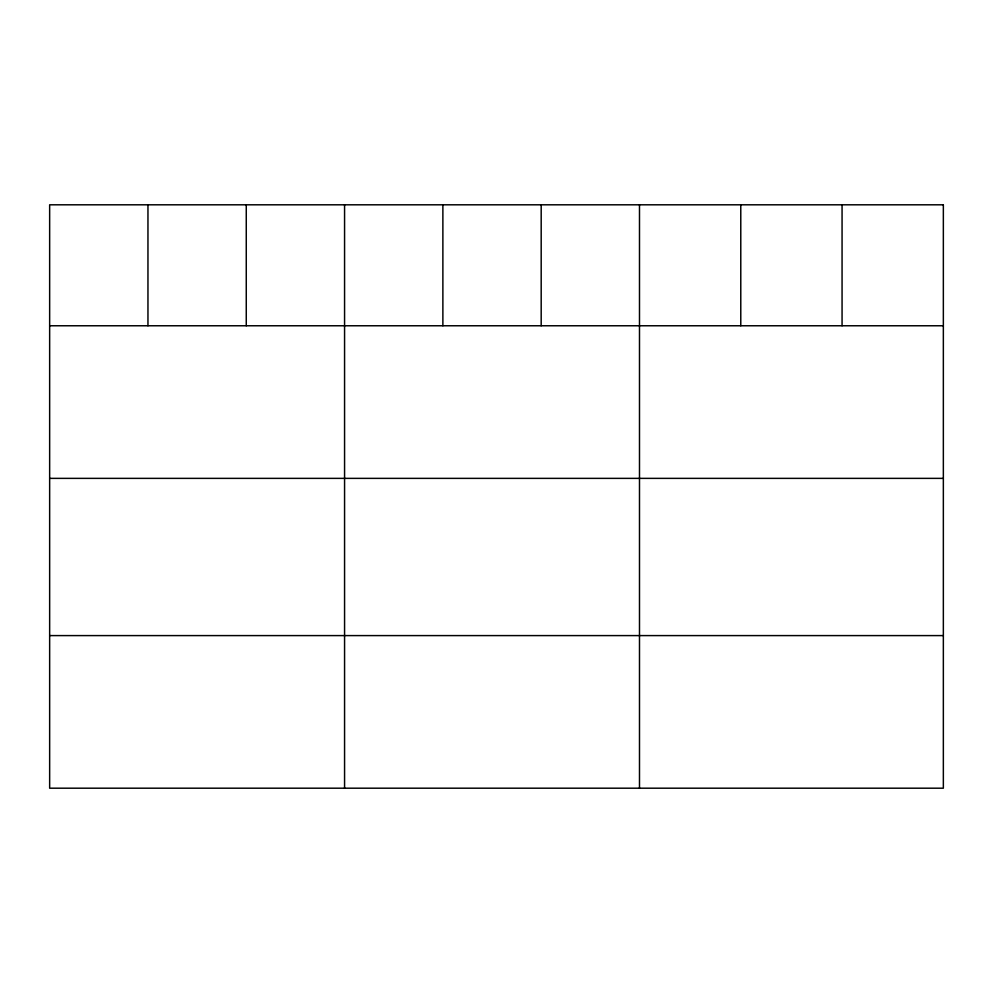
<?xml version="1.0" encoding="UTF-8"?>
<svg xmlns="http://www.w3.org/2000/svg" width="993" height="993" viewBox="0 0 993 993"><rect width="100%" height="100%" fill="white"/><g stroke="black" fill="none" stroke-linecap="round" stroke-linejoin="round"><path stroke-width="1.49" d="M49.65 325.766L943.35 325.766M49.65 478.365L943.35 478.365M49.65 635.594L943.35 635.594M842.064 204.806L842.064 325.766M740.778 204.806L740.778 325.766M639.492 204.806L639.492 788.194M541.185 204.806L541.185 325.766M442.878 204.806L442.878 325.766M344.571 204.806L344.571 788.194M246.264 204.806L246.264 325.766M147.957 204.806L147.957 325.766M943.35 204.806L49.65 204.806L49.65 788.194L943.35 788.194L943.35 204.806"/></g></svg>
